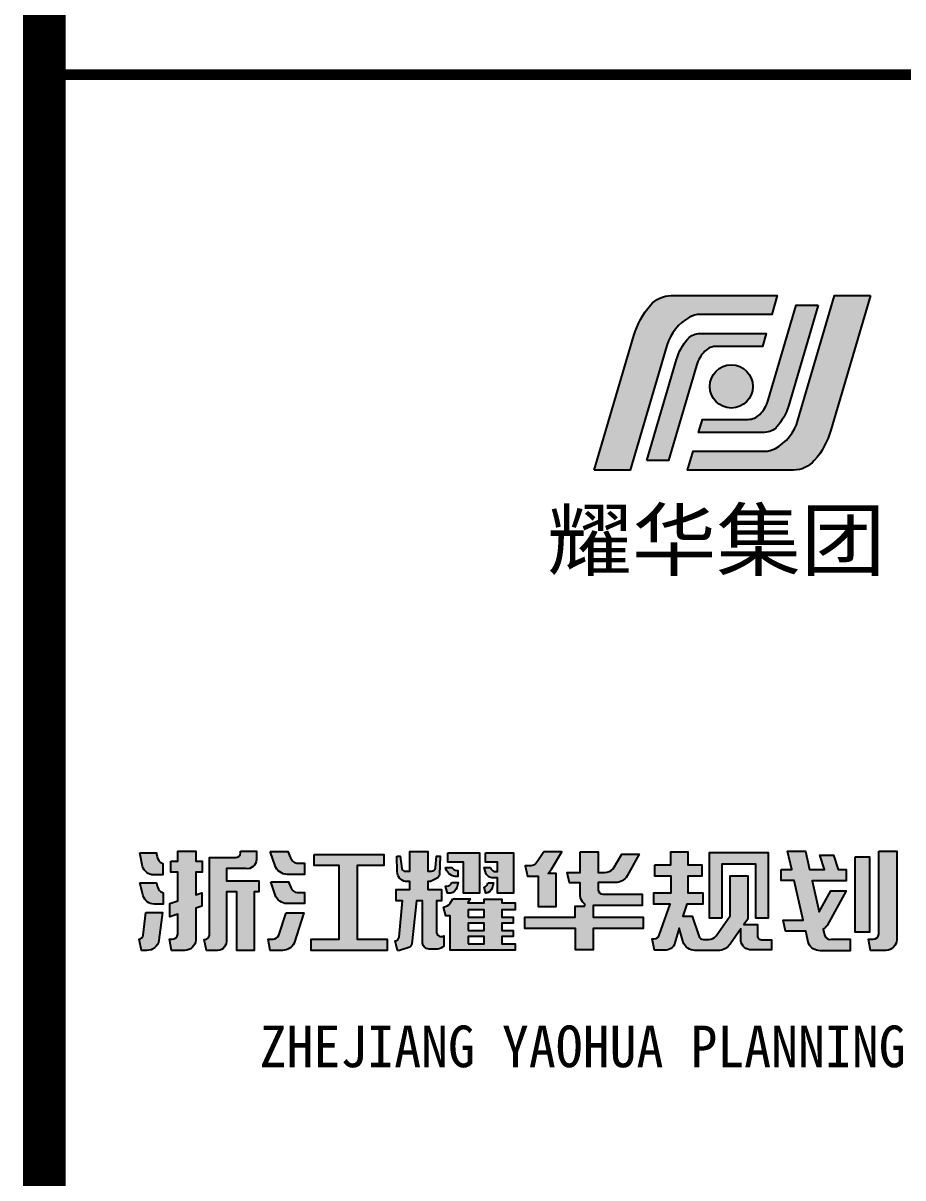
# Model space of a CAD drawing. Extents: x -55118 to 386282, y -631686 to -470886.
# Drawn here: x 273612 to 276509, y -580108 to -576307 of the extents above; entities that cross this region are included whole.
import ezdxf
from ezdxf.enums import TextEntityAlignment as Align

# ---------------------------------------------------------------- set-up
doc = ezdxf.new("R2010")
doc.units = 0
doc.header["$LTSCALE"] = 1000
doc.header["$MEASUREMENT"] = 0
for name, color, linetype in [('3', 3, 'CONTINUOUS'), ('WALL', 6, 'CONTINUOUS'), ('图框', 4, 'CONTINUOUS'), ('家具', 35, 'CONTINUOUS')]:
    doc.layers.add(name, color=color, linetype=linetype)
doc.styles.add('-黑体', font='simhei.ttf', dxfattribs={"width": 0.8})
doc.styles.add('图框艺术体', font='simhei.ttf', dxfattribs={"width": 0.9})

# ---------------------------------------------------------------- blocks, each defined once
blk = doc.blocks.new('yhlogo01')
at = {"layer": '家具'}
h = blk.add_hatch(color=5, dxfattribs=at)
h.dxf.hatch_style = 1
h.paths.add_polyline_path([(243496.4297811407, -10479.33175228268, 0.2174727721033012), (243118.6349315595, -10651.80915515404, 0.1075559214367939), (242812.8083269913, -11211.68171805657), (242090.9063861661, -13669.64493794192), (242748.8166466388, -13669.64493794192), (243418.1854214451, -11389.6694430011, -0.19717890885757), (243830.3649421591, -10874.52929703217, -0.1273347370917847), (244024.4521864142, -10824.2865580254), (245336.0998570008, -10824.2865580254), (245437.4898118477, -10479.33175228268)])
h = blk.add_hatch(color=5, dxfattribs=at)
h.dxf.hatch_style = 1
h.paths.add_polyline_path([(245735.4472798892, -13669.64493794192, 0.2174727721032802), (246113.2421294704, -13497.1675350706, 0.1075559214368167), (246419.0687340387, -12937.29497216795), (247140.9706748639, -10479.33175228268), (246483.0604143911, -10479.33175228268), (245813.6916395846, -12759.30724722437, -0.1971789088572864), (245401.5121188709, -13274.4473931924, -0.1273347370917942), (245207.4248746158, -13324.69013219917), (243895.7772040291, -13324.69013219917), (243794.3872491822, -13669.64493794192)])
h = blk.add_hatch(color=5, dxfattribs=at)
h.dxf.hatch_style = 1
h.paths.add_polyline_path([(245430.8611899983, -12877.86638939462, 0.1093664727785229), (245639.453722176, -12499.22633192304), (246182.0387513717, -10651.80915515404), (245784.2922744539, -10651.80915515404), (245272.9346151327, -12391.57994706894, -0.1253067589665132), (245117.453680721, -12653.93890134204, -0.1991992421947447), (244905.0876318119, -12742.04113997891), (244067.0308118332, -12742.04113997888), (243997.167158876, -12979.73532645646), (245205.5967189892, -12979.73532645646, 0.2155993663494431)])
h = blk.add_hatch(color=5, dxfattribs=at)
h.dxf.hatch_style = 1
h.paths.add_polyline_path([(243801.0158710317, -11271.11030082994, 0.10936647277854), (243592.4233388539, -11649.7503583016), (243049.8383096582, -13497.16753507056), (243447.584786576, -13497.16753507056), (243958.942445897, -11757.39674315657, -0.1253067589668707), (244114.4233803088, -11495.03778888262, -0.1991992421947921), (244326.7894292181, -11406.93555024569), (245164.8462491967, -11406.93555024569), (245234.7099021539, -11169.24136376812), (244026.2803420408, -11169.24136376812, 0.2155993663494261)])
h = blk.add_hatch(color=1, dxfattribs=at)
h.dxf.hatch_style = 1
h.paths.add_polyline_path([(244990.8879417925, -12140.39006664162, 1), (244202.3736493761, -12140.39006664162, 1)])
at = {"layer": '家具', "color": 5}
for points in [[(242090.9063861661, -13669.64493794192), (242812.8083269913, -11211.68171805657, -0.1075559214367966), (243118.6349315595, -10651.80915515403, -0.2174727721032954), (243496.4297811407, -10479.33175228268), (245437.4898118477, -10479.33175228268), (245336.0998570008, -10824.2865580254), (244024.4521864141, -10824.2865580254, 0.127334737091765), (243830.3649421591, -10874.52929703217, 0.1971247319399929), (243418.2364854845, -11389.49551083859), (242748.8166466388, -13669.64493794192)], [(247140.9706748639, -10479.33175228268), (246419.0687340387, -12937.29497216802, -0.1075559214367966), (246113.2421294704, -13497.16753507056, -0.2174727721032954), (245735.4472798892, -13669.64493794192), (243794.3872491822, -13669.64493794192), (243895.7772040291, -13324.69013219917), (245207.4248746158, -13324.69013219917, 0.127334737091765), (245401.5121188708, -13274.44739319241, 0.1971247319399929), (245813.6405755455, -12759.481179386), (246483.0604143911, -10479.33175228268)], [(246182.0387513717, -10651.80915515404), (245639.453722176, -12499.22633192298, -0.109366472778548), (245430.8611899982, -12877.86638939465, -0.2155993663494469), (245205.5967189892, -12979.73532645646), (243997.167158876, -12979.73532645646), (244067.0308118332, -12742.04113997888), (244905.0876318119, -12742.04113997891, 0.1991992421947874), (245117.4536807211, -12653.93890134198, 0.1253067589663713), (245272.9346151326, -12391.5799470692), (245784.2922744539, -10651.80915515404)], [(243049.8383096582, -13497.16753507056), (243592.4233388539, -11649.75035830162, -0.109366472778548), (243801.0158710317, -11271.11030082994, -0.2155993663494469), (244026.2803420408, -11169.24136376812), (245234.7099021539, -11169.24136376812), (245164.8462491967, -11406.93555024569), (244326.7894292181, -11406.93555024569, 0.1991992421947874), (244114.4233803088, -11495.03778888261, 0.1253067589663713), (243958.9424458974, -11757.39674315539), (243447.584786576, -13497.16753507056)]]:
    blk.add_lwpolyline(points, format="xyb", close=True, dxfattribs=at)
at = {"layer": '家具', "color": 1}
blk.add_circle((244596.6307955843, -12140.39006664162), 394.2571462081978, dxfattribs=at)
blk = doc.blocks.new('jhyfty')
at = {"layer": '图框'}
h = blk.add_hatch(color=256, dxfattribs=at)
h.dxf.hatch_style = 1
edge = h.paths.add_edge_path()
edge.add_line((769664.8049441308, 158357.8938750645), (769719.5577672613, 158357.8938750645))
edge.add_arc((769793.1082076107, 158366.152273618), 74.01262339801686, 186.4064582209265, 205.4823430064992)
edge.add_arc((769747.7090612957, 158346.1684133786), 24.47782507358729, 208.9778483876304, 253.1754256081424)
edge.add_line((769740.6241416293, 158322.738350774), (769740.6241416293, 158285.2308283176))
edge.add_line((769740.6241416293, 158285.2308283176), (769710.8870907268, 158285.2308283176))
edge.add_arc((769710.8870907268, 158323.5111678543), 38.28033953675185, 196.5622213707777, 270, ccw=False)
edge.add_line((769674.1949742252, 158312.5991111423), (769664.8049441308, 158357.8938750645))
edge = h.paths.add_edge_path()
edge.add_line((769665.1316775772, 158258.6976717844), (769719.756880984, 158258.6976717844))
edge.add_arc((769783.3174951562, 158268.874527911), 64.37018001041997, 189.0965680997947, 208.3999421959331)
edge.add_arc((769747.9780353772, 158249.6498953405), 24.14039237467322, 208.1562874412362, 256.2835989951683)
edge.add_line((769742.2539562138, 158226.1979559381), (769742.2539562138, 158189.155526551))
edge.add_line((769742.2539562138, 158189.155526551), (769712.3489850208, 158189.155526551))
edge.add_arc((769712.3489850209, 158227.1333716651), 37.97784511413192, 196.6939173177696, 269.99999999982435, ccw=False)
edge.add_line((769675.9717922794, 158216.2239001946), (769665.1316775772, 158258.6976717844))
edge = h.paths.add_edge_path()
edge.add_line((769684.505360892, 158161.3353157055), (769739.9629837547, 158161.3353157055))
edge.add_line((769739.9629837547, 158161.3353157055), (769728.0841140901, 158069.9115324368))
edge.add_arc((769688.5633005184, 158076.4606869731), 40.05978195777166, 269.1163188202602, 350.5907910872611, ccw=False)
edge.add_line((769687.9454771422, 158036.4056694999), (769670.8541074063, 158036.4056694999))
edge.add_line((769670.8541074063, 158036.4056694999), (769663.0957992459, 158073.2333568105))
edge.add_arc((769660.6690461948, 158088.8931154003), 15.84667692172035, 278.8089124504228, 351.9878779926785)
edge.add_line((769676.361037394, 158086.6843642459), (769684.505360892, 158161.3353157055))
edge = h.paths.add_edge_path()
edge.add_line((769767.1386981166, 158329.946465833), (769790.6062321949, 158329.946465833))
edge.add_line((769790.6062321949, 158329.946465833), (769790.6062321949, 158363.2836348477))
edge.add_line((769790.6062321949, 158363.2836348477), (769849.5415523194, 158363.2836348477))
edge.add_line((769849.5415523194, 158363.2836348477), (769849.5415523194, 158329.946465833))
edge.add_line((769849.5415523194, 158329.946465833), (769870.8126530789, 158329.946465833))
edge.add_line((769870.8126530789, 158329.946465833), (769870.8126530789, 158293.6336162494))
edge.add_line((769870.8126530789, 158293.6336162494), (769849.4894700903, 158293.6336162494))
edge.add_line((769849.4894700903, 158293.6336162494), (769849.4894700903, 158219.5110548858))
edge.add_line((769849.4894700903, 158219.5110548858), (769869.2780232579, 158226.0612350313))
edge.add_line((769869.2780232579, 158226.0612350313), (769869.2780232579, 158182.4057384999))
edge.add_line((769869.2780232579, 158182.4057384999), (769849.4885721207, 158175.6878856244))
edge.add_line((769849.4885721207, 158175.6878856244), (769849.4885721207, 158070.2448861922))
edge.add_arc((769812.5162594197, 158073.3680611991), 37.10399073657041, 271.0614105886183, 355.1714969431114, ccw=False)
edge.add_line((769813.2035755968, 158036.2704369484), (769769.6622228507, 158036.2704369484))
edge.add_line((769769.6622228507, 158036.2704369484), (769762.4047324249, 158072.9925017962))
edge.add_line((769762.4047324249, 158072.9925017962), (769770.3030365203, 158072.9925017962))
edge.add_arc((769770.3030365203, 158093.5602308529), 20.56772905675462, 270, 350.974520365902)
edge.add_line((769790.6161098592, 158090.3336955471), (769790.6161098592, 158155.9455847329))
edge.add_line((769790.6161098592, 158155.9455847329), (769763.8305785963, 158147.1058315046))
edge.add_line((769763.8305785963, 158147.1058315046), (769763.8305785963, 158191.2413846594))
edge.add_line((769763.8305785963, 158191.2413846594), (769790.6205997064, 158200.1624337568))
edge.add_line((769790.6205997064, 158200.1624337568), (769790.6205997064, 158293.5226161205))
edge.add_line((769790.6205997064, 158293.5226161205), (769767.1386981166, 158293.5226161205))
edge.add_line((769767.1386981166, 158293.5226161205), (769767.1386981166, 158329.946465833))
edge = h.paths.add_edge_path()
edge.add_line((769996.8195327192, 158363.3336630749), (770049.0928173601, 158363.3336630749))
edge.add_line((770049.0928173601, 158363.3336630749), (770049.0928173601, 158334.9753884018))
edge.add_arc((770019.5873358769, 158334.9753884019), 29.50548148318194, 260.17944729554074, 359.999999999887, ccw=False)
edge.add_line((770014.5547934358, 158305.9022572644), (769950.1428677656, 158305.9022572644))
edge.add_line((769950.1428677656, 158305.9022572644), (769950.1428677656, 158265.5882783819))
edge.add_line((769950.1428677656, 158265.5882783819), (770057.2427882522, 158265.5882783819))
edge.add_line((770057.2427882522, 158265.5882783819), (770057.2427882522, 158229.0256785082))
edge.add_line((770057.2427882522, 158229.0256785082), (770041.7070184851, 158229.0256785082))
edge.add_line((770041.7070184851, 158229.0256785082), (770041.7070184851, 158036.6186803108))
edge.add_line((770041.7070184851, 158036.6186803108), (769984.437431724, 158036.6186803108))
edge.add_line((769984.437431724, 158036.6186803108), (769984.437431724, 158228.7255091453))
edge.add_line((769984.437431724, 158228.7255091453), (769950.1186225899, 158228.7255091453))
edge.add_line((769950.1186225899, 158228.7255091453), (769950.1186225899, 158065.7934312845))
edge.add_arc((769920.4990041427, 158065.7934312845), 29.61961844714824, -99.43516370914529, 5.6274984672199935e-11, ccw=False)
edge.add_line((769915.6434182387, 158036.5745147665), (769884.6235851693, 158036.5745147665))
edge.add_line((769884.6235851693, 158036.5745147665), (769877.5128868199, 158072.9092516995))
edge.add_line((769877.5128868199, 158072.9092516995), (769878.9681177896, 158072.9092516995))
edge.add_arc((769878.9681177896, 158088.7001801834), 15.79092848396976, 270, 350.6019519620976)
edge.add_line((769894.547096093, 158086.1216423398), (769894.547096093, 158342.151008182))
edge.add_line((769894.547096093, 158342.151008182), (769980.8921797855, 158342.151008182))
edge.add_arc((769981.0217557282, 158357.9731202829), 15.82264267618638, 269.5307839672041, 356.7874105654772)
edge.add_line((769996.8195327192, 158357.0864053349), (769996.8195327192, 158363.3336630749))
h = blk.add_hatch(color=256, dxfattribs=at)
h.dxf.hatch_style = 1
h.paths.add_polyline_path([(770238.8582231412, 158351.9760829775), (770468.3152513427, 158351.9760829775), (770468.3152513427, 158315.7648532304), (770380.6815129847, 158315.7648532304), (770380.6815129847, 158072.9538080893), (770479.6027275561, 158072.9538080893), (770479.6027275561, 158036.4732857756), (770228.8440676334, 158036.4732857756), (770228.8440676334, 158072.9538080893), (770321.5755786614, 158072.9538080893), (770321.5755786614, 158315.7648532304), (770238.8582231412, 158315.7648532304)])
edge = h.paths.add_edge_path()
edge.add_line((770147.212327587, 158159.9505500121), (770205.5131682579, 158159.9505500121))
edge.add_line((770205.5131682579, 158159.9505500121), (770172.9538362976, 158060.4512655323))
edge.add_arc((770135.1542387704, 158078.2684922567), 41.78831345448136, 269.283332602988, 334.7626748170845, ccw=False)
edge.add_line((770134.6315555787, 158036.4834477593), (770094.7691096299, 158036.4834477593))
edge.add_line((770094.7691096299, 158036.4834477593), (770087.1542539359, 158073.2109844444))
edge.add_line((770087.1542539359, 158073.2109844444), (770103.7578010216, 158073.2109844444))
edge.add_arc((770100.4469072812, 158098.6089131224), 25.61282488319186, 277.4272387080571, 332.4796535398366)
edge.add_line((770123.1615591818, 158086.7741597437), (770147.212327587, 158159.9505500121))
edge = h.paths.add_edge_path()
edge.add_line((770096.0642945875, 158262.3204189513), (770154.737769552, 158262.3204189513))
edge.add_line((770154.737769552, 158262.3204189513), (770162.2301162558, 158243.1039876475))
edge.add_arc((770186.3031410949, 158252.4898848232), 25.83806476294534, 201.3004483057082, 262.4766052012386)
edge.add_line((770182.9201373239, 158226.8742474862), (770207.451528992, 158226.8742474862))
edge.add_line((770207.451528992, 158226.8742474862), (770207.451528992, 158190.5449823907))
edge.add_line((770207.451528992, 158190.5449823907), (770149.5674078141, 158190.5449823907))
edge.add_arc((770151.9346194972, 158235.1408719328), 44.65867278829503, 200.9705404496041, 266.9615121799844, ccw=False)
edge.add_line((770110.2339333831, 158219.1580739039), (770096.0642945875, 158262.3204189513))
edge = h.paths.add_edge_path()
edge.add_line((770094.724868614, 158362.0333200148), (770152.5556215465, 158362.0333200148))
edge.add_line((770152.5556215465, 158362.0333200148), (770161.5456837597, 158341.0289107044))
edge.add_arc((770192.1421197108, 158354.1244402496), 33.28114762110022, 203.171328282257, 230.9870352058727)
edge.add_arc((770185.8042343574, 158346.802361198), 23.60429781749658, 231.7524927080117, 271.6208121545484)
edge.add_line((770186.4718756867, 158323.2075072991), (770207.4569168088, 158323.2075072991))
edge.add_line((770207.4569168088, 158323.2075072991), (770207.4569168088, 158286.6234109215))
edge.add_line((770207.4569168088, 158286.6234109215), (770149.8015280028, 158286.6234109215))
edge.add_arc((770150.133256593, 158328.4044078694), 41.78231383989429, 198.5295602014806, 269.5450982461079, ccw=False)
edge.add_line((770110.5169452445, 158315.1262444063), (770094.724868614, 158362.0333200148))
h = blk.add_hatch(color=256, dxfattribs=at)
h.dxf.hatch_style = 1
h.paths.add_polyline_path([(770745.7141834782, 158145.8730759096), (770798.5985113645, 158145.8730759096), (770798.5985113645, 158169.6980638033), (770745.7141834782, 158169.6980638033)], flags=16)
h.paths.add_polyline_path([(770745.7141834782, 158101.8845846604), (770798.5985113645, 158101.8845846604), (770798.5985113645, 158125.923365056), (770745.7141834782, 158125.923365056)], flags=16)
h.paths.add_polyline_path([(770745.7141834782, 158058.5769463149), (770798.5985113645, 158058.5769463149), (770798.5985113645, 158081.8610040027), (770745.7141834782, 158081.8610040027)], flags=16)
edge = h.paths.add_edge_path()
edge.add_line((770695.5937723201, 158206.411139204), (770752.8473567173, 158206.411139204))
edge.add_line((770752.8473567173, 158206.411139204), (770744.7054675503, 158192.516580807))
edge.add_line((770744.7054675503, 158192.516580807), (770798.5985113645, 158192.516580807))
edge.add_line((770798.5985113645, 158192.516580807), (770798.5985113645, 158205.3218527271))
edge.add_line((770798.5985113645, 158205.3218527271), (770857.268930496, 158205.3218527271))
edge.add_line((770857.268930496, 158205.3218527271), (770857.268930496, 158192.5912323021))
edge.add_line((770857.268930496, 158192.5912323021), (770900.24125939, 158192.5912323021))
edge.add_line((770900.24125939, 158192.5912323021), (770900.24125939, 158169.6980638033))
edge.add_line((770900.24125939, 158169.6980638033), (770857.268930496, 158169.6980638033))
edge.add_line((770857.268930496, 158169.6980638033), (770857.268930496, 158145.8730759096))
edge.add_line((770857.268930496, 158145.8730759096), (770893.7704914033, 158145.8730759096))
edge.add_line((770893.7704914033, 158145.8730759096), (770893.7704914033, 158125.923365056))
edge.add_line((770893.7704914033, 158125.923365056), (770857.268930496, 158125.923365056))
edge.add_line((770857.268930496, 158125.923365056), (770857.2689304958, 158101.8845846604))
edge.add_line((770857.2689304958, 158101.8845846604), (770893.6501634945, 158101.8845846604))
edge.add_line((770893.6501634945, 158101.8845846604), (770893.6501634945, 158081.8610040027))
edge.add_line((770893.6501634945, 158081.8610040027), (770857.268930496, 158081.8610040027))
edge.add_line((770857.268930496, 158081.8610040027), (770857.268930496, 158058.5769463149))
edge.add_line((770857.268930496, 158058.5769463149), (770900.3193827339, 158058.5769463149))
edge.add_line((770900.3193827339, 158058.5769463149), (770900.3193827339, 158037.3409628401))
edge.add_line((770900.3193827339, 158037.3409628401), (770686.2822862379, 158037.3409628401))
edge.add_line((770686.2822862379, 158037.3409628401), (770686.2822862379, 158150.6744395879))
edge.add_line((770686.2822862379, 158150.6744395879), (770672.0191887501, 158150.6744395879))
edge.add_line((770672.0191887501, 158150.6744395879), (770664.6241032867, 158179.1397644109))
edge.add_arc((770660.276984441, 158213.4069607599), 34.54183243370705, 277.2298937267822, 320.8830479852251)
edge.add_line((770687.0766028161, 158191.6143325837), (770695.5937723201, 158206.411139204))
edge = h.paths.add_edge_path()
edge.add_line((770810.8740626726, 158258.9704819606), (770829.4176909633, 158258.9704819606))
edge.add_line((770829.4176909633, 158258.9704819606), (770824.949185608, 158241.6206426822))
edge.add_arc((770803.1922691527, 158247.2242045443), 22.46693835800739, 275.85593631894375, 345.5571802570438, ccw=False)
edge.add_line((770805.4845152448, 158224.8745081921), (770804.6168723437, 158224.8745081921))
edge.add_line((770804.6168723437, 158224.8745081921), (770798.5555425175, 158244.851187387))
edge.add_line((770798.5555425175, 158244.851187387), (770800.3572988445, 158244.851187387))
edge.add_arc((770788.3076687537, 158264.8027163213), 23.30787618261579, 301.1296755083251, 345.5091196507298)
edge = h.paths.add_edge_path()
edge.add_line((770802.9958678496, 158357.1739376083), (770895.2485491476, 158357.1739376083))
edge.add_line((770895.2485491476, 158357.1739376083), (770895.2485491477, 158224.8659095906))
edge.add_line((770895.2485491477, 158224.8659095906), (770843.0937964767, 158224.8659095906))
edge.add_line((770843.0937964767, 158224.8659095906), (770843.0937964767, 158275.7833102986))
edge.add_line((770843.0937964767, 158275.7833102986), (770825.3507117552, 158275.7833102986))
edge.add_arc((770825.3507117552, 158297.8531989149), 22.06988861624268, 207.4617098722777, 270, ccw=False)
edge.add_line((770805.7676754799, 158287.6755433022), (770798.6112859546, 158309.4391920065))
edge.add_line((770798.6112859546, 158309.4391920065), (770818.2507884655, 158309.4391920065))
edge.add_arc((770850.6897205673, 158325.9767518097), 36.41119608241462, 207.0127564807019, 236.3469861832951)
edge.add_line((770830.5120198459, 158295.6677499497), (770843.0596736369, 158295.6677499497))
edge.add_line((770843.0596736369, 158295.6677499497), (770843.0596736369, 158326.4447071881))
edge.add_line((770843.0596736369, 158326.4447071881), (770802.9958678496, 158326.4447071881))
edge.add_line((770802.9958678496, 158326.4447071881), (770802.9958678496, 158357.1739376083))
edge = h.paths.add_edge_path()
edge.add_line((770692.6078710463, 158260.1582615096), (770713.1923502146, 158260.1582615096))
edge.add_line((770713.1923502146, 158260.1582615096), (770708.7869353024, 158242.5841936077))
edge.add_arc((770682.8033029062, 158251.7109590944), 27.53991649861051, 283.3950120533783, 340.64614622886165, ccw=False)
edge.add_line((770689.1832885458, 158224.9202371185), (770677.8841774196, 158224.9202371185))
edge.add_line((770677.8841774196, 158224.9202371185), (770671.4684287133, 158247.5072887927))
edge.add_line((770671.4684287133, 158247.5072887927), (770675.5752178298, 158247.4934424516))
edge.add_arc((770674.4487186116, 158266.794289001), 19.3336928188281, 273.3402944613541, 339.9258226467392)
edge = h.paths.add_edge_path()
edge.add_line((770671.3396294944, 158309.6506394353), (770692.8078664853, 158309.6506394353))
edge.add_arc((770708.5273226001, 158317.1469449122), 17.41539251205107, 205.4955740863407, 270.2809118669335)
edge.add_line((770708.6127070886, 158299.7317617137), (770712.2351878004, 158299.7317617137))
edge.add_line((770712.2351878004, 158299.7317617137), (770712.2351878004, 158279.780487478))
edge.add_line((770712.2351878004, 158279.780487478), (770703.4341140129, 158279.780487478))
edge.add_arc((770708.7680443862, 158317.6889221134), 38.28185248560709, 192.1209648011941, 261.99074073038304, ccw=False)
h.paths.add_polyline_path([(770679.2772264176, 158357.1739376083), (770783.1361630904, 158357.1739376083), (770783.1361630904, 158224.937043476), (770730.9131647397, 158224.937043476), (770730.9131647397, 158326.5580523902), (770679.2772264176, 158326.5580523902)])
edge = h.paths.add_edge_path()
edge.add_line((770510.8108984556, 158346.7539959243), (770522.2655398385, 158346.7539959243))
edge.add_line((770522.2655398385, 158346.7539959243), (770527.6521550722, 158305.9860903492))
edge.add_arc((770537.9892348595, 158307.3519164977), 10.42692186584799, 187.5268246120078, 277.932472867567)
edge.add_line((770539.4282116328, 158297.0247656109), (770554.2744886463, 158297.0247656109))
edge.add_line((770554.2744886463, 158297.0247656109), (770554.2744886463, 158362.0102601288))
edge.add_line((770554.2744886463, 158362.0102601288), (770613.2681767861, 158362.0102601288))
edge.add_line((770613.2681767861, 158362.0102601288), (770613.2681767861, 158296.9239274655))
edge.add_line((770613.2681767861, 158296.9239274655), (770624.8398074645, 158296.9239274655))
edge.add_arc((770624.4935184028, 158311.1064896217), 14.18678911621539, 271.3986866467733, 351.5226136564598)
edge.add_line((770638.5253044225, 158309.0150866176), (770642.1424652552, 158346.8341192569))
edge.add_line((770642.1424652552, 158346.8341192569), (770653.4577571468, 158346.8341192569))
edge.add_line((770653.4577571468, 158346.8341192569), (770651.6039598591, 158286.5763526461))
edge.add_arc((770636.5570833046, 158287.0392615873), 15.05399544088134, 290.1298801621429, 358.237882407527, ccw=False)
edge.add_line((770641.7379066866, 158272.9048409123), (770622.3807488574, 158263.3274542774))
edge.add_line((770622.3807488574, 158263.3274542774), (770613.2681767861, 158263.3274542774))
edge.add_line((770613.2681767861, 158263.3274542774), (770613.2681767861, 158236.5136706577))
edge.add_line((770613.2681767861, 158236.5136706577), (770657.949341578, 158236.5136706577))
edge.add_line((770657.949341578, 158236.5136706577), (770657.949341578, 158199.9811658894))
edge.add_line((770657.949341578, 158199.9811658894), (770641.5165003124, 158199.9811658894))
edge.add_line((770641.5165003124, 158199.9811658894), (770641.5165003124, 158098.2746486005))
edge.add_arc((770657.7767636422, 158098.2746486006), 16.26026332983747, 180.0000000001025, 300.2900870376369)
edge.add_line((770665.9780865919, 158084.2341904374), (770665.9780865919, 158050.1796750158))
edge.add_arc((770640.4853448338, 158080.3023318558), 39.462062001951, 276.27009228104885, 310.2411684589192, ccw=False)
edge.add_line((770644.7952121, 158041.0763279605), (770616.3293380933, 158040.2092479389))
edge.add_arc((770618.1211633438, 158062.7016524112), 22.5636631927207, 185.537509711628, 265.44523265748995, ccw=False)
edge.add_line((770595.6627993989, 158060.5243178958), (770595.6627993989, 158199.9811658894))
edge.add_line((770595.6627993989, 158199.9811658894), (770575.8283482883, 158199.9811658894))
edge.add_line((770575.8283482883, 158199.9811658894), (770560.5590301133, 158057.8347750016))
edge.add_arc((770546.3601102621, 158059.3600182637), 14.28060544759924, 286.3231382592674, 353.8688167780578, ccw=False)
edge.add_line((770550.3737357247, 158045.6550373227), (770519.6016329386, 158036.551064035))
edge.add_line((770519.6016329386, 158036.551064035), (770513.6088355924, 158036.551064035))
edge.add_line((770513.6088355924, 158036.551064035), (770506.188310481, 158067.682428457))
edge.add_arc((770503.602863531, 158082.576579936), 15.11688738506769, 279.8477327519852, 348.5641114439471)
edge.add_line((770518.4196379965, 158079.5793347589), (770530.172060353, 158199.9811658894))
edge.add_line((770530.172060353, 158199.9811658894), (770509.402954327, 158199.9811658894))
edge.add_line((770509.402954327, 158199.9811658894), (770509.402954327, 158236.5136706577))
edge.add_line((770509.402954327, 158236.5136706577), (770554.2744886463, 158236.5136706577))
edge.add_line((770554.2744886463, 158236.5136706577), (770554.2744886463, 158263.4298558048))
edge.add_line((770554.2744886463, 158263.4298558048), (770540.1513155245, 158263.4298558048))
edge.add_arc((770544.6889724707, 158295.2902839755), 32.1819392482613, 178.5068076762143, 261.89427762517755, ccw=False)
edge.add_line((770512.5179613024, 158296.128886499), (770510.8108984556, 158346.7539959243))
h = blk.add_hatch(color=256, dxfattribs=at)
h.dxf.hatch_style = 1
edge = h.paths.add_edge_path()
edge.add_line((771115.1947087506, 158360.531300664), (771173.9989253327, 158360.531300664))
edge.add_line((771173.9989253327, 158360.531300664), (771173.9989253327, 158292.8407642707))
edge.add_line((771173.9989253327, 158292.8407642707), (771194.876821467, 158292.8407642707))
edge.add_arc((771194.876821467, 158331.7343995384), 38.89363526762463, 270, 316.2637315083772)
edge.add_line((771222.9786268969, 158304.8456770713), (771251.5773541508, 158353.7169089438))
edge.add_line((771251.5773541508, 158353.7169089438), (771309.096038946, 158353.7169089438))
edge.add_line((771309.096038946, 158353.7169089438), (771269.0989436163, 158281.9669248178))
edge.add_arc((771230.8930392253, 158303.2648417261), 43.74119791420623, 269.02328633964726, 330.86247824083, ccw=False)
edge.add_line((771230.1474248581, 158259.5299991611), (771173.9791700044, 158259.5299991611))
edge.add_line((771173.9791700044, 158259.5299991611), (771173.9791700044, 158237.1382827567))
edge.add_arc((771190.5906313054, 158238.0513832585), 16.63653807378445, 183.1462739964999, 265.2827346268557)
edge.add_line((771189.2224618917, 158221.4711989551), (771319.0676888374, 158221.4711989551))
edge.add_line((771319.0676888374, 158221.4711989551), (771319.0676888374, 158184.4833591507))
edge.add_line((771319.0676888374, 158184.4833591507), (771157.7277185712, 158184.4833591507))
edge.add_line((771157.7277185712, 158184.4833591507), (771157.7277185712, 158145.6839066758))
edge.add_line((771157.7277185712, 158145.6839066758), (771322.4880545412, 158145.6839066758))
edge.add_line((771322.4880545412, 158145.6839066758), (771322.4880545412, 158108.3814362241))
edge.add_line((771322.4880545412, 158108.3814362241), (771157.3739186008, 158108.3814362241))
edge.add_line((771157.3739186008, 158108.3814362241), (771157.3739186008, 158037.945210021))
edge.add_line((771157.3739186008, 158037.945210021), (771098.9145222947, 158037.945210021))
edge.add_line((771098.9145222947, 158037.945210021), (771098.9145222947, 158109.065415892))
edge.add_line((771098.9145222947, 158109.065415892), (770932.4480443352, 158109.065415892))
edge.add_line((770932.4480443352, 158109.065415892), (770932.4480443352, 158145.4185225646))
edge.add_line((770932.4480443352, 158145.4185225646), (771098.6478253626, 158145.4185225646))
edge.add_line((771098.6478253626, 158145.4185225646), (771098.6478253626, 158181.610818136))
edge.add_line((771098.6478253626, 158181.610818136), (771125.4907206695, 158181.610818136))
edge.add_arc((771125.4907206696, 158186.610818136), 5.000000000029104, 269.999999998666, 414.077328151501)
edge.add_arc((771147.255856126, 158216.653138865), 32.09800744266528, 179.9058676720582, 234.0773281515472, ccw=False)
edge.add_line((771115.1578920025, 158216.7058732694), (771115.1578920025, 158259.1629952136))
edge.add_line((771115.1578920025, 158259.1629952136), (771079.5610092727, 158259.1629952136))
edge.add_line((771079.5610092727, 158259.1629952136), (771071.9330763252, 158292.5886689075))
edge.add_line((771071.9330763252, 158292.5886689075), (771115.1947087506, 158292.5886689075))
edge.add_line((771115.1947087506, 158292.5886689075), (771115.1947087506, 158360.531300664))
edge = h.paths.add_edge_path()
edge.add_line((770994.8932537191, 158360.5320823551), (770973.3290138463, 158327.5092373452))
edge.add_arc((770948.9173150974, 158343.4503147228), 29.15559952680207, 261.39413347627203, 326.85507158762766, ccw=False)
edge.add_line((770944.5545708503, 158314.6229761983), (770933.4782595665, 158314.6229761983))
edge.add_line((770933.4782595665, 158314.6229761983), (770941.0682302158, 158281.2227074635))
edge.add_line((770941.0682302158, 158281.2227074635), (770976.6110807441, 158281.2227074635))
edge.add_line((770976.6110807441, 158281.2227074635), (770976.6110807441, 158180.8133196754))
edge.add_line((770976.6110807441, 158180.8133196754), (771035.4979105173, 158180.8133196754))
edge.add_line((771035.4979105173, 158180.8133196754), (771035.4979105173, 158289.26726364))
edge.add_line((771035.4979105173, 158289.26726364), (771009.5863815076, 158289.26726364))
edge.add_line((771009.5863815076, 158289.26726364), (771020.3763721422, 158304.2709850522))
edge.add_line((771020.3763721422, 158304.2709850522), (771054.1696357776, 158360.5320823551))
edge.add_line((771054.1696357776, 158360.5320823551), (770994.8932537191, 158360.5320823551))
h = blk.add_hatch(color=256, dxfattribs=at)
h.dxf.hatch_style = 1
h.paths.add_polyline_path([(771581.6429409941, 158143.7631181776), (771581.6429409941, 158320.9165880892), (771692.3421351123, 158320.9165880892), (771692.3421351123, 158143.7263786983), (771734.8913083836, 158143.7263786983), (771734.8913083836, 158357.4991210847), (771539.0327057992, 158357.4991210847), (771539.0327057992, 158143.7631181776)], flags=17)
edge = h.paths.add_edge_path()
edge.add_line((771360.468783166, 158317.6121627699), (771413.7066990193, 158317.6121627699))
edge.add_line((771413.7066990193, 158317.6121627699), (771413.7066990193, 158360.6610613781))
edge.add_line((771413.7066990193, 158360.6610613781), (771469.580841227, 158360.6610613781))
edge.add_line((771469.580841227, 158360.6610613781), (771469.580841227, 158317.6121627699))
edge.add_line((771469.580841227, 158317.6121627699), (771515.7203084351, 158317.6121627699))
edge.add_line((771515.7203084351, 158317.6121627699), (771515.7203084351, 158281.2117637888))
edge.add_line((771515.7203084351, 158281.2117637888), (771469.3177361729, 158281.2117637888))
edge.add_line((771469.3177361729, 158281.2117637888), (771469.3177361729, 158225.5410734021))
edge.add_line((771469.3177361729, 158225.5410734021), (771518.8362624893, 158225.5410734021))
edge.add_line((771518.8362624893, 158225.5410734021), (771518.8362624892, 158189.1821040466))
edge.add_line((771518.8362624892, 158189.1821040466), (771465.3579443351, 158189.1821040466))
edge.add_line((771465.3579443351, 158189.1821040466), (771452.6511262571, 158148.9427766593))
edge.add_line((771452.6511262571, 158148.9427766593), (771483.856482648, 158148.9427766593))
edge.add_line((771483.856482648, 158148.9427766593), (771504.8930634276, 158083.9415519296))
edge.add_arc((771520.1519478833, 158088.8798397356), 16.03808720782353, 197.9333238406285, 272.8202501273681)
edge.add_line((771520.9410662986, 158072.8611776999), (771538.3923475666, 158072.8611776999))
edge.add_arc((771538.3923475667, 158103.3943487391), 30.53317103916197, 269.9999999997816, 321.3462396300458)
edge.add_line((771562.2367617087, 158084.3229448074), (771608.8920365062, 158150.6153590521))
edge.add_line((771608.8920365062, 158150.6153590521), (771608.8920365062, 158282.1308152076))
edge.add_line((771608.8920365062, 158282.1308152076), (771666.2505222445, 158282.1308152076))
edge.add_line((771666.2505222445, 158282.1308152076), (771666.2505222445, 158139.7294909954))
edge.add_line((771666.2505222445, 158139.7294909954), (771653.315775044, 158121.3623713754))
edge.add_line((771653.315775044, 158121.3623713754), (771698.3807677815, 158121.3623713754))
edge.add_line((771698.3807677815, 158121.3623713754), (771698.3807677815, 158084.9413443768))
edge.add_arc((771711.8770642489, 158084.9413443767), 13.49629646737594, 179.9999999998764, 279.324212247748)
edge.add_line((771714.0637454793, 158071.6233699237), (771744.7905237994, 158071.6233699237))
edge.add_line((771744.7905237994, 158071.6233699237), (771744.7905237994, 158037.9393473382))
edge.add_line((771744.7905237994, 158037.9393473382), (771678.4522373786, 158037.9393473382))
edge.add_arc((771678.4522373786, 158073.9276721488), 35.98832481063437, 191.0167001970379, 270, ccw=False)
edge.add_line((771643.127122476, 158067.0504794222), (771643.127122476, 158107.6390506234))
edge.add_line((771643.127122476, 158107.6390506234), (771608.2726807308, 158057.444396046))
edge.add_arc((771567.5698964245, 158085.7078204368), 49.55338342210439, 276.7306559191188, 325.22444606499386, ccw=False)
edge.add_line((771573.3776576717, 158036.4959548161), (771492.5698635806, 158036.4959548161))
edge.add_arc((771492.5698635806, 158077.5834064749), 41.08745165885193, 199.6101807632199, 270, ccw=False)
edge.add_line((771453.8655731853, 158063.7936788196), (771440.7353294543, 158109.5026331635))
edge.add_line((771440.7353294543, 158109.5026331635), (771426.878915219, 158060.9917159156))
edge.add_arc((771395.2089261041, 158070.0377722034), 32.9365958304585, 264.1124957033967, 344.058805837001, ccw=False)
edge.add_line((771391.830435076, 158037.2749099465), (771359.6985983236, 158037.2749099465))
edge.add_line((771359.6985983236, 158037.2749099465), (771352.1201790399, 158074.4452746108))
edge.add_line((771352.1201790399, 158074.4452746108), (771357.6391753703, 158074.4452746108))
edge.add_arc((771357.6391753703, 158093.0356993008), 18.59042468992993, 270, 339.6635158446051)
edge.add_line((771375.0708184876, 158086.5749169652), (771410.7421801833, 158189.1821040466))
edge.add_line((771410.7421801833, 158189.1821040466), (771357.0996017219, 158189.1821040466))
edge.add_line((771357.0996017219, 158189.1821040466), (771357.0996017219, 158225.5410734021))
edge.add_line((771357.0996017219, 158225.5410734021), (771413.7408218591, 158225.541073402))
edge.add_line((771413.7408218591, 158225.541073402), (771413.7408218591, 158281.2117637888))
edge.add_line((771413.7408218591, 158281.2117637888), (771360.4687831661, 158281.2117637889))
edge.add_line((771360.4687831661, 158281.2117637889), (771360.468783166, 158317.6121627699))
h = blk.add_hatch(color=256, dxfattribs=at)
h.dxf.hatch_style = 1
edge = h.paths.add_edge_path()
edge.add_line((772098.1614768147, 158363.3555504243), (772157.1452872902, 158363.3555504243))
edge.add_line((772157.1452872902, 158363.3555504243), (772157.1452872902, 158071.6297905184))
edge.add_arc((772120.4128158566, 158073.1112645761), 36.76233429751878, 271.3516191714231, 357.6904295127742, ccw=False)
edge.add_line((772121.2799664176, 158036.3591588825), (772070.8550538037, 158036.3591588825))
edge.add_line((772070.8550538037, 158036.3591588825), (772063.5609650199, 158073.0456567875))
edge.add_line((772063.5609650199, 158073.0456567875), (772078.3090618129, 158073.0456567875))
edge.add_arc((772078.3090618128, 158093.1470137712), 20.10135698367958, 270.0000000003318, 350.9734199347974)
edge.add_line((772098.1614768147, 158089.9932586789), (772098.1614768147, 158363.3555504243))
h.paths.add_polyline_path([(772019.8109468177, 158344.1177428614), (772067.3169115526, 158344.1177428614), (772067.3169115526, 158097.0168209074), (772019.8109468177, 158097.0168209074)])
edge = h.paths.add_edge_path()
edge.add_line((771776.1900341928, 158302.9519379903), (771811.3680741348, 158302.9519379903))
edge.add_line((771811.3680741348, 158302.9519379903), (771797.614773762, 158363.0538176793))
edge.add_line((771797.614773762, 158363.0538176793), (771856.1428259048, 158363.0538176793))
edge.add_line((771856.1428259048, 158363.0538176793), (771869.8934323692, 158302.7389271795))
edge.add_line((771869.8934323692, 158302.7389271795), (771919.0554145841, 158302.7389271795))
edge.add_line((771919.0554145841, 158302.7389271795), (771903.805199108, 158349.4863969864))
edge.add_line((771903.805199108, 158349.4863969864), (771949.1258445147, 158349.4863969864))
edge.add_line((771949.1258445147, 158349.4863969864), (771963.8803808445, 158302.5470220269))
edge.add_line((771963.8803808445, 158302.5470220269), (771990.4803580786, 158302.5470220269))
edge.add_line((771990.4803580786, 158302.5470220269), (771990.4803580786, 158265.9898939905))
edge.add_line((771990.4803580786, 158265.9898939905), (771878.335167493, 158265.9898939905))
edge.add_line((771878.335167493, 158265.9898939905), (771901.1534663977, 158163.7382327887))
edge.add_line((771901.1534663977, 158163.7382327887), (771939.4723635031, 158232.750219102))
edge.add_line((771939.4723635031, 158232.750219102), (771990.5420295219, 158232.750219102))
edge.add_line((771990.5420295219, 158232.750219102), (771927.525331602, 158118.9322106608))
edge.add_arc((771900.6742797525, 158133.7986157788), 30.69183908718994, 296.95245440153894, 331.028370558346, ccw=False)
edge.add_line((771914.5853853453, 158106.4404336801), (771919.0523638376, 158087.3942596181))
edge.add_arc((771937.7995805965, 158091.7911224097), 19.25592216990022, 193.1992549187896, 282.7036142318747)
edge.add_line((771942.0341069393, 158073.0065722351), (772003.8762666031, 158073.0065722351))
edge.add_line((772003.8762666031, 158073.0065722351), (772003.8762666031, 158035.5094607121))
edge.add_line((772003.8762666031, 158035.5094607121), (771904.2008636803, 158035.5094607121))
edge.add_arc((771904.2008636803, 158076.9702212685), 41.46076055633603, 205.4870111693368, 270, ccw=False)
edge.add_line((771866.7749458838, 158059.1293876839), (771857.3409604991, 158099.7324156118))
edge.add_line((771857.3409604991, 158099.7324156118), (771790.3544315835, 158099.7324156118))
edge.add_line((771790.3544315835, 158099.7324156118), (771782.648152689, 158136.1410223488))
edge.add_line((771782.648152689, 158136.1410223488), (771848.9362191061, 158136.1410223488))
edge.add_line((771848.9362191061, 158136.1410223488), (771819.3545180529, 158266.0993307374))
edge.add_line((771819.3545180529, 158266.0993307374), (771776.1900341928, 158266.0993307374))
edge.add_line((771776.1900341928, 158266.0993307374), (771776.1900341928, 158302.9519379903))
at = {"layer": '图框', "const_width": 140}
blk.add_lwpolyline([(775850.9497321937, 164109.9618540949), (769350.9497321937, 164109.9618540949), (769350.9497321936, 106709.9618540949), (775850.9497321936, 106709.9618540949)], close=True, dxfattribs=at)
at = {"layer": '图框', "const_width": 35}
blk.add_lwpolyline([(769350.9497321937, 160919.1268060674), (775851.7180142296, 160919.1268060674)], dxfattribs=at)
at = {"layer": '图框'}
for points in [[(769664.8049441308, 158357.8938750645), (769719.5577672613, 158357.8938750645, 0.08342699743534814), (769726.2956866631, 158334.309606222, 0.1952751256404779), (769740.6241416293, 158322.738350774), (769740.6241416293, 158285.2308283176), (769710.8870907268, 158285.2308283176, -0.3318697572854545), (769674.1949742252, 158312.5991111423)], [(769767.1386981166, 158329.946465833), (769790.6062321949, 158329.946465833), (769790.6062321949, 158363.2836348477), (769849.5415523194, 158363.2836348477), (769849.5415523194, 158329.946465833), (769870.8126530789, 158329.946465833), (769870.8126530789, 158293.6336162494), (769849.4894700903, 158293.6336162494), (769849.4894700903, 158219.5110548858), (769869.2780232579, 158226.0612350313), (769869.2780232579, 158182.4057384999), (769849.4885721207, 158175.6878856244), (769849.4885721207, 158070.2448861922, -0.3844152582635454), (769813.2035755968, 158036.2704369484), (769769.6622228507, 158036.2704369484), (769762.4047324249, 158072.9925017962), (769770.3030365203, 158072.9925017962, 0.3687931752000811), (769790.6161098592, 158090.3336955471), (769790.6161098592, 158155.9455847329), (769763.8305785963, 158147.1058315046), (769763.8305785963, 158191.2413846594), (769790.6205997064, 158200.1624337568), (769790.6205997064, 158293.5226161205), (769767.1386981166, 158293.5226161205)], [(769996.8195327192, 158363.3336630749), (770049.0928173601, 158363.3336630749), (770049.0928173601, 158334.9753884018, -0.4653547645279764), (770014.5547934358, 158305.9022572644), (769950.1428677656, 158305.9022572644), (769950.1428677656, 158265.5882783819), (770057.2427882522, 158265.5882783819), (770057.2427882522, 158229.0256785082), (770041.7070184851, 158229.0256785082), (770041.7070184851, 158036.6186803108), (769984.437431724, 158036.6186803108), (769984.437431724, 158228.7255091453), (769950.1186225899, 158228.7255091453), (769950.1186225899, 158065.7934312845, -0.4633106315379097), (769915.6434182387, 158036.5745147665), (769884.6235851693, 158036.5745147665), (769877.5128868199, 158072.9092516995), (769878.9681177896, 158072.9092516995, 0.3669475435346373), (769894.547096093, 158086.1216423398), (769894.547096093, 158342.151008182), (769980.8921797855, 158342.151008182, 0.4002580997360189), (769996.8195327192, 158357.0864053349)], [(770094.724868614, 158362.0333200148), (770152.5556215465, 158362.0333200148), (770161.5456837597, 158341.0289107044, 0.1219683879625538), (770171.1917628784, 158328.2648707332, 0.175734611940589), (770186.4718756867, 158323.2075072991), (770207.4569168088, 158323.2075072991), (770207.4569168088, 158286.6234109215), (770149.8015280028, 158286.6234109215, -0.3201772697468807), (770110.5169452445, 158315.1262444063)], [(770510.8108984556, 158346.7539959243), (770522.2655398385, 158346.7539959243), (770527.6521550722, 158305.9860903492, 0.4162887399696583), (770539.4282116328, 158297.0247656109), (770554.2744886463, 158297.0247656109), (770554.2744886463, 158362.0102601288), (770613.2681767861, 158362.0102601288), (770613.2681767861, 158296.9239274655), (770624.8398074645, 158296.9239274655, 0.364582721778587), (770638.5253044225, 158309.0150866176), (770642.1424652552, 158346.8341192569), (770653.4577571468, 158346.8341192569), (770651.6039598591, 158286.5763526461, -0.3062460526481637), (770641.7379066866, 158272.9048409123), (770622.3807488574, 158263.3274542774), (770613.2681767861, 158263.3274542774), (770613.2681767861, 158236.5136706577), (770657.949341578, 158236.5136706577), (770657.949341578, 158199.9811658894), (770641.5165003124, 158199.9811658894), (770641.5165003124, 158098.2746486005, 0.5790391622703986), (770665.9780865919, 158084.2341904374), (770665.9780865919, 158050.1796750158, -0.1493219809578769), (770644.7952121, 158041.0763279605), (770616.3293380933, 158040.2092479389, -0.363514327698065), (770595.6627993989, 158060.5243178958), (770595.6627993989, 158199.9811658894), (770575.8283482883, 158199.9811658894), (770560.5590301133, 158057.8347750016, -0.3035643472700412), (770550.3737357247, 158045.6550373227), (770519.6016329386, 158036.551064035), (770513.6088355924, 158036.551064035), (770506.188310481, 158067.682428457, 0.3091519254890951), (770518.4196379965, 158079.5793347589), (770530.172060353, 158199.9811658894), (770509.402954327, 158199.9811658894), (770509.402954327, 158236.5136706577), (770554.2744886463, 158236.5136706577), (770554.2744886463, 158263.4298558048), (770540.1513155245, 158263.4298558048, -0.380800682336443), (770512.5179613024, 158296.128886499)], [(770802.9958678496, 158357.1739376083), (770895.2485491476, 158357.1739376083), (770895.2485491477, 158224.8659095906), (770843.0937964767, 158224.8659095906), (770843.0937964767, 158275.7833102986), (770825.3507117552, 158275.7833102986, -0.2798555696278465), (770805.7676754799, 158287.6755433022), (770798.6112859546, 158309.4391920065), (770818.2507884655, 158309.4391920065, 0.1286982981024392), (770830.5120198459, 158295.6677499497), (770843.0596736369, 158295.6677499497), (770843.0596736369, 158326.4447071881), (770802.9958678496, 158326.4447071881)], [(771115.1947087506, 158360.531300664), (771173.9989253327, 158360.531300664), (771173.9989253327, 158292.8407642707), (771194.876821467, 158292.8407642707, 0.2046509590101342), (771222.9786268969, 158304.8456770713), (771251.5773541508, 158353.7169089438), (771309.096038946, 158353.7169089438), (771269.0989436163, 158281.9669248178, -0.276569069520666), (771230.1474248581, 158259.5299991611), (771173.9791700044, 158259.5299991611), (771173.9791700044, 158237.1382827567, 0.374563486376834), (771189.2224618917, 158221.4711989551), (771319.0676888374, 158221.4711989551), (771319.0676888374, 158184.4833591507), (771157.7277185712, 158184.4833591507), (771157.7277185712, 158145.6839066758), (771322.4880545412, 158145.6839066758), (771322.4880545412, 158108.3814362241), (771157.3739186008, 158108.3814362241), (771157.3739186008, 158037.945210021), (771098.9145222947, 158037.945210021), (771098.9145222947, 158109.065415892), (770932.4480443352, 158109.065415892), (770932.4480443352, 158145.4185225646), (771098.6478253626, 158145.4185225646), (771098.6478253626, 158181.610818136), (771125.4907206695, 158181.610818136, 0.7270581675455992), (771128.4241848846, 158190.6598658882, -0.2408701598548001), (771115.1578920025, 158216.7058732694), (771115.1578920025, 158259.1629952136), (771079.5610092727, 158259.1629952136), (771071.9330763252, 158292.5886689075), (771115.1947087506, 158292.5886689075)], [(770994.8932537191, 158360.5320823551), (770973.3290138463, 158327.5092373452, -0.2936567912703833), (770944.5545708503, 158314.6229761983), (770933.4782595665, 158314.6229761983), (770941.0682302158, 158281.2227074635), (770976.6110807441, 158281.2227074635), (770976.6110807441, 158180.8133196754), (771035.4979105173, 158180.8133196754), (771035.4979105173, 158289.26726364), (771009.5863815076, 158289.26726364), (771020.3763721422, 158304.2709850522), (771054.1696357776, 158360.5320823551)], [(771360.468783166, 158317.6121627699), (771413.7066990193, 158317.6121627699), (771413.7066990193, 158360.6610613781), (771469.580841227, 158360.6610613781), (771469.580841227, 158317.6121627699), (771515.7203084351, 158317.6121627699), (771515.7203084351, 158281.2117637888), (771469.3177361729, 158281.2117637888), (771469.3177361729, 158225.5410734021), (771518.8362624893, 158225.5410734021), (771518.8362624892, 158189.1821040466), (771465.3579443351, 158189.1821040466), (771452.6511262571, 158148.9427766593), (771483.856482648, 158148.9427766593), (771504.8930634276, 158083.9415519296, 0.3389041223550494), (771520.9410662986, 158072.8611776999), (771538.3923475666, 158072.8611776999, 0.2278655504711115), (771562.2367617087, 158084.3229448074), (771608.8920365062, 158150.6153590521), (771608.8920365062, 158282.1308152076), (771666.2505222445, 158282.1308152076), (771666.2505222445, 158139.7294909954), (771653.315775044, 158121.3623713754), (771698.3807677815, 158121.3623713754), (771698.3807677815, 158084.9413443768, 0.4627227272856995), (771714.0637454793, 158071.6233699237), (771744.7905237994, 158071.6233699237), (771744.7905237994, 158037.9393473382), (771678.4522373786, 158037.9393473382, -0.3589544271071848), (771643.127122476, 158067.0504794222), (771643.127122476, 158107.6390506234), (771608.2726807308, 158057.444396046, -0.2148095068150594), (771573.3776576717, 158036.4959548161), (771492.5698635806, 158036.4959548161, -0.3171697942361905), (771453.8655731853, 158063.7936788196), (771440.7353294543, 158109.5026331635), (771426.878915219, 158060.9917159156, -0.3637049563819471), (771391.830435076, 158037.2749099465), (771359.6985983236, 158037.2749099465), (771352.1201790399, 158074.4452746108), (771357.6391753703, 158074.4452746108, 0.3136853879327809), (771375.0708184876, 158086.5749169652), (771410.7421801833, 158189.1821040466), (771357.0996017219, 158189.1821040466), (771357.0996017219, 158225.5410734021), (771413.7408218591, 158225.541073402), (771413.7408218591, 158281.2117637888), (771360.4687831661, 158281.2117637889)], [(771776.1900341928, 158302.9519379903), (771811.3680741348, 158302.9519379903), (771797.614773762, 158363.0538176793), (771856.1428259048, 158363.0538176793), (771869.8934323692, 158302.7389271795), (771919.0554145841, 158302.7389271795), (771903.805199108, 158349.4863969864), (771949.1258445147, 158349.4863969864), (771963.8803808445, 158302.5470220269), (771990.4803580786, 158302.5470220269), (771990.4803580786, 158265.9898939905), (771878.335167493, 158265.9898939905), (771901.1534663977, 158163.7382327887), (771939.4723635031, 158232.750219102), (771990.5420295219, 158232.750219102), (771927.525331602, 158118.9322106608, -0.1497896634446751), (771914.5853853453, 158106.4404336801), (771919.0523638376, 158087.3942596181, 0.4116821351494803), (771942.0341069393, 158073.0065722351), (772003.8762666031, 158073.0065722351), (772003.8762666031, 158035.5094607121), (771904.2008636803, 158035.5094607121, -0.2891693241154799), (771866.7749458838, 158059.1293876839), (771857.3409604991, 158099.7324156118), (771790.3544315835, 158099.7324156118), (771782.648152689, 158136.1410223488), (771848.9362191061, 158136.1410223488), (771819.3545180529, 158266.0993307374), (771776.1900341928, 158266.0993307374)], [(772098.1614768147, 158363.3555504243), (772157.1452872902, 158363.3555504243), (772157.1452872902, 158071.6297905184, -0.3956191980589924), (772121.2799664176, 158036.3591588825), (772070.8550538037, 158036.3591588825), (772063.5609650199, 158073.0456567875), (772078.3090618129, 158073.0456567875, 0.3687877206231039), (772098.1614768147, 158089.9932586789)], [(770671.3396294944, 158309.6506394353), (770692.8078664853, 158309.6506394353, 0.2904574820714429), (770708.6127070886, 158299.7317617137), (770712.2351878004, 158299.7317617137), (770712.2351878004, 158279.780487478), (770703.4341140129, 158279.780487478, -0.3146742033932444)], [(769665.1316775772, 158258.6976717844), (769719.756880984, 158258.6976717844, 0.08442659853617042), (769726.6943272873, 158238.2585690813, 0.2131372294577613), (769742.2539562138, 158226.1979559381), (769742.2539562138, 158189.155526551), (769712.3489850208, 158189.155526551, -0.331231958324092), (769675.9717922794, 158216.2239001946)], [(770096.0642945875, 158262.3204189513), (770154.737769552, 158262.3204189513), (770162.2301162558, 158243.1039876475, 0.273457225100893), (770182.9201373239, 158226.8742474862), (770207.451528992, 158226.8742474862), (770207.451528992, 158190.5449823907), (770149.5674078141, 158190.5449823907, -0.2961706457440468), (770110.2339333831, 158219.1580739039)], [(770692.6078710463, 158260.1582615096), (770713.1923502146, 158260.1582615096), (770708.7869353024, 158242.5841936077, -0.2551344285104962), (770689.1832885458, 158224.9202371185), (770677.8841774196, 158224.9202371185), (770671.4684287133, 158247.5072887927), (770675.5752178298, 158247.4934424516, 0.2989946230340316)], [(770810.8740626726, 158258.9704819606), (770829.4176909633, 158258.9704819606), (770824.949185608, 158241.6206426822, -0.3138662154859755), (770805.4845152448, 158224.8745081921), (770804.6168723437, 158224.8745081921), (770798.5555425175, 158244.851187387), (770800.3572988445, 158244.851187387, 0.1960990573589588)], [(770695.5937723201, 158206.411139204), (770752.8473567173, 158206.411139204), (770744.7054675503, 158192.516580807), (770798.5985113645, 158192.516580807), (770798.5985113645, 158205.3218527271), (770857.268930496, 158205.3218527271), (770857.268930496, 158192.5912323021), (770900.24125939, 158192.5912323021), (770900.24125939, 158169.6980638033), (770857.268930496, 158169.6980638033), (770857.268930496, 158145.8730759096), (770893.7704914033, 158145.8730759096), (770893.7704914033, 158125.923365056), (770857.268930496, 158125.923365056), (770857.2689304958, 158101.8845846604), (770893.6501634945, 158101.8845846604), (770893.6501634945, 158081.8610040027), (770857.268930496, 158081.8610040027), (770857.268930496, 158058.5769463149), (770900.3193827339, 158058.5769463149), (770900.3193827339, 158037.3409628401), (770686.2822862379, 158037.3409628401), (770686.2822862379, 158150.6744395879), (770672.0191887501, 158150.6744395879), (770664.6241032867, 158179.1397644109, 0.192810187922741), (770687.0766028161, 158191.6143325837)], [(769684.505360892, 158161.3353157055), (769739.9629837547, 158161.3353157055), (769728.0841140901, 158069.9115324368, -0.3712733218853126), (769687.9454771422, 158036.4056694999), (769670.8541074063, 158036.4056694999), (769663.0957992459, 158073.2333568105, 0.3306165646087046), (769676.361037394, 158086.6843642459)], [(770147.212327587, 158159.9505500121), (770205.5131682579, 158159.9505500121), (770172.9538362976, 158060.4512655323, -0.2937440212529729), (770134.6315555787, 158036.4834477593), (770094.7691096299, 158036.4834477593), (770087.1542539359, 158073.2109844444), (770103.7578010216, 158073.2109844444, 0.244940853763122), (770123.1615591818, 158086.7741597437)]]:
    blk.add_lwpolyline(points, format="xyb", close=True, dxfattribs=at)
for points in [[(770238.8582231412, 158351.9760829775), (770468.3152513427, 158351.9760829775), (770468.3152513427, 158315.7648532304), (770380.6815129847, 158315.7648532304), (770380.6815129847, 158072.9538080893), (770479.6027275561, 158072.9538080893), (770479.6027275561, 158036.4732857756), (770228.8440676334, 158036.4732857756), (770228.8440676334, 158072.9538080893), (770321.5755786614, 158072.9538080893), (770321.5755786614, 158315.7648532304), (770238.8582231412, 158315.7648532304)], [(770679.2772264176, 158357.1739376083), (770783.1361630904, 158357.1739376083), (770783.1361630904, 158224.937043476), (770730.9131647397, 158224.937043476), (770730.9131647397, 158326.5580523902), (770679.2772264176, 158326.5580523902)], [(771581.6429409941, 158143.7631181776), (771581.6429409941, 158320.9165880892), (771692.3421351123, 158320.9165880892), (771692.3421351123, 158143.7263786983), (771734.8913083836, 158143.7263786983), (771734.8913083836, 158357.4991210847), (771539.0327057992, 158357.4991210847), (771539.0327057992, 158143.7631181776)], [(772019.8109468177, 158344.1177428614), (772067.3169115526, 158344.1177428614), (772067.3169115526, 158097.0168209074), (772019.8109468177, 158097.0168209074)], [(770745.7141834782, 158145.8730759096), (770798.5985113645, 158145.8730759096), (770798.5985113645, 158169.6980638033), (770745.7141834782, 158169.6980638033)], [(770745.7141834782, 158101.8845846604), (770798.5985113645, 158101.8845846604), (770798.5985113645, 158125.923365056), (770745.7141834782, 158125.923365056)], [(770745.7141834782, 158058.5769463149), (770798.5985113645, 158058.5769463149), (770798.5985113645, 158081.8610040027), (770745.7141834782, 158081.8610040027)]]:
    blk.add_lwpolyline(points, close=True, dxfattribs=at)
at = {"layer": '家具', "xscale": 0.18, "yscale": 0.18, "zscale": 0.18}
blk.add_blockref('yhlogo01', (727584.9525412078, 162077.9737132555), dxfattribs=at)
at = {"layer": '3', "style": '-黑体', "width": 1.05}
blk.add_text('耀华集团', height=194.1628574223477, dxfattribs=at).set_placement((771007.0185072328, 159290.2514924112))
at = {"layer": '图框', "style": '图框艺术体', "width": 0.95}
blk.add_text('ZHEJIANG YAOHUA PLANNING ＆ ARCHITECTURAL DESIGN CO．,LTD', height=137.1249, dxfattribs=at).set_placement((772585.6358376199, 157652.0891275543), align=Align.CENTER)

msp = doc.modelspace()

# ---------------------------------------------------------------- block references
at = {"layer": 'WALL'}
msp.add_blockref('jhyfty', (-495668.4897334508, -737395.4981261847), dxfattribs=at)

doc.saveas('drawing.dxf')
